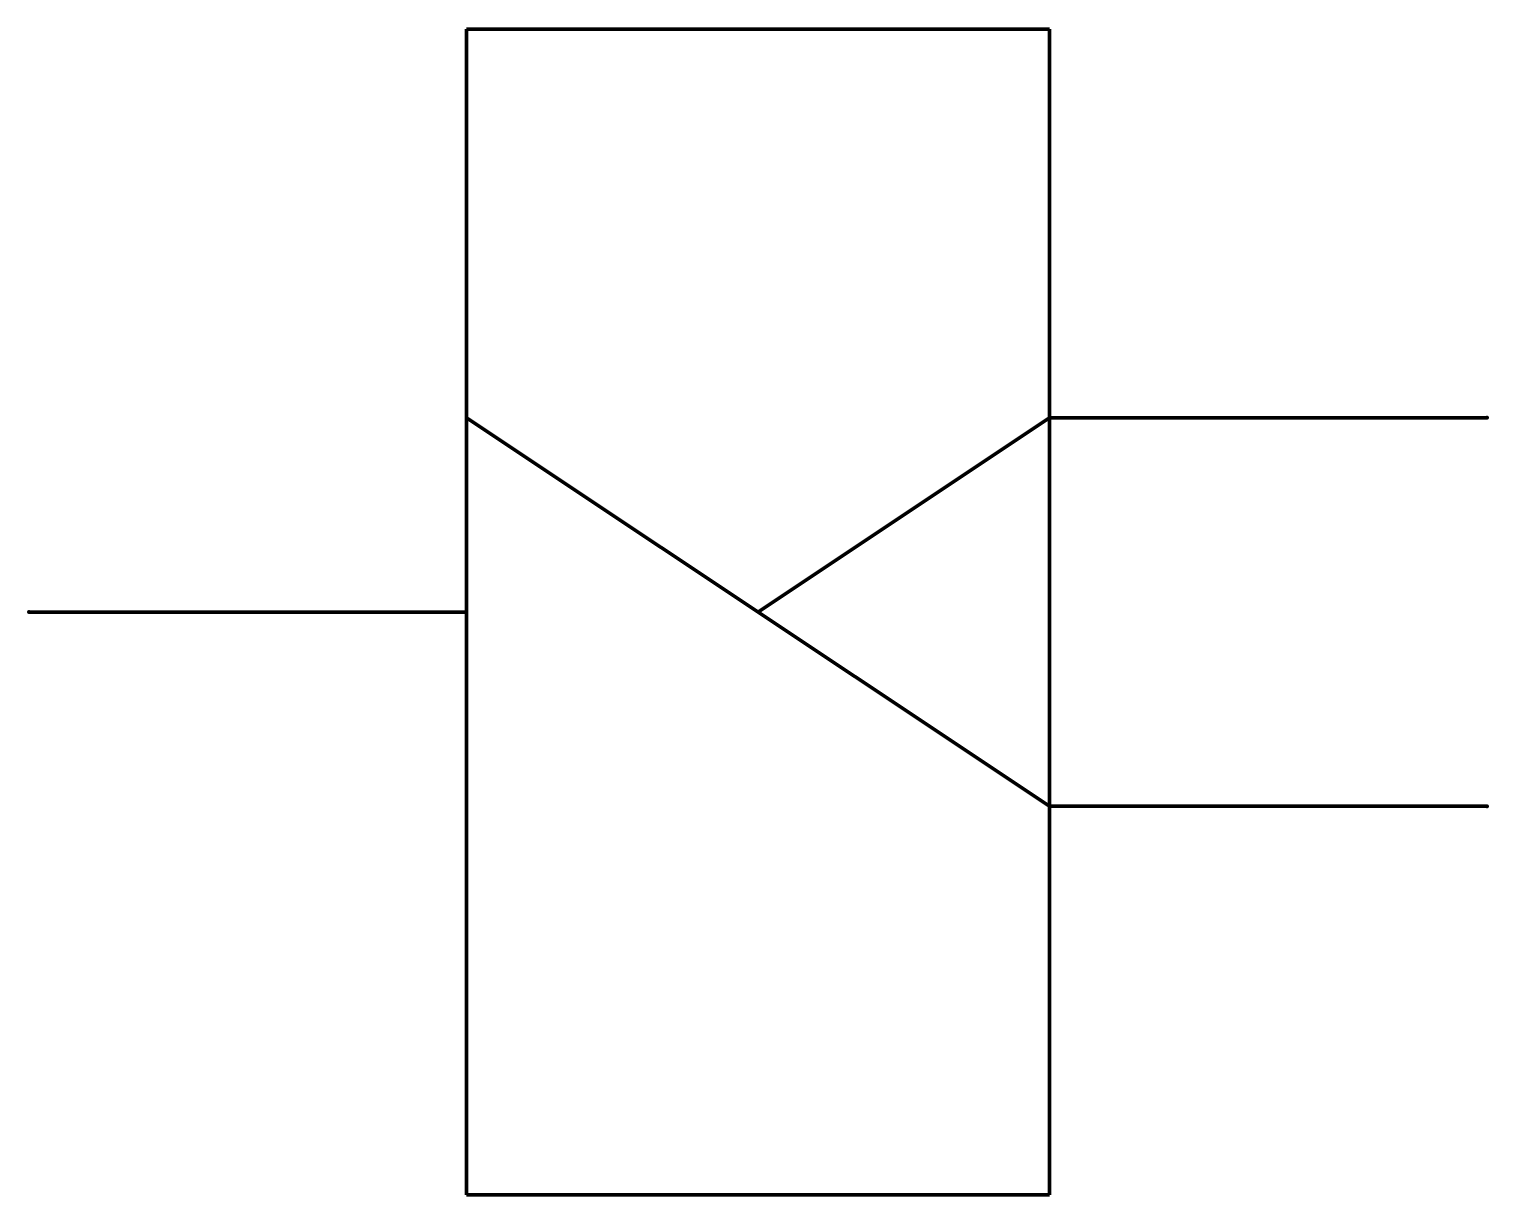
# Model space of a CAD drawing. Header units: millimetres. Extents: x 0 to 15, y -6 to 6.
import ezdxf

# ---------------------------------------------------------------- set-up
doc = ezdxf.new("R2010")
doc.units = ezdxf.units.MM
doc.layers.get('0').update_dxf_attribs({"linetype": 'CONTINUOUS', "lineweight": 0})

msp = doc.modelspace()

# ---------------------------------------------------------------- linework, layer by layer
at = {"color": 7, "linetype": 'CONTINUOUS', "lineweight": 70}
for p, q in [((4.5, 6), (10.5, 6)), ((4.5, 6), (4.5, -6)), ((10.5, -6), (10.5, 6)), ((4.5, 2), (10.5, -2)), ((7.5, 0), (10.5, 2)), ((10.5, 2), (15, 2)), ((0, 0), (4.5, 0)), ((10.5, -2), (15, -2)), ((4.5, -6), (10.5, -6))]:
    msp.add_line(p, q, dxfattribs=at)
for p in [(15, 2), (0, 0), (15, -2)]:
    msp.add_point(p, dxfattribs=at)

doc.saveas('drawing.dxf')
